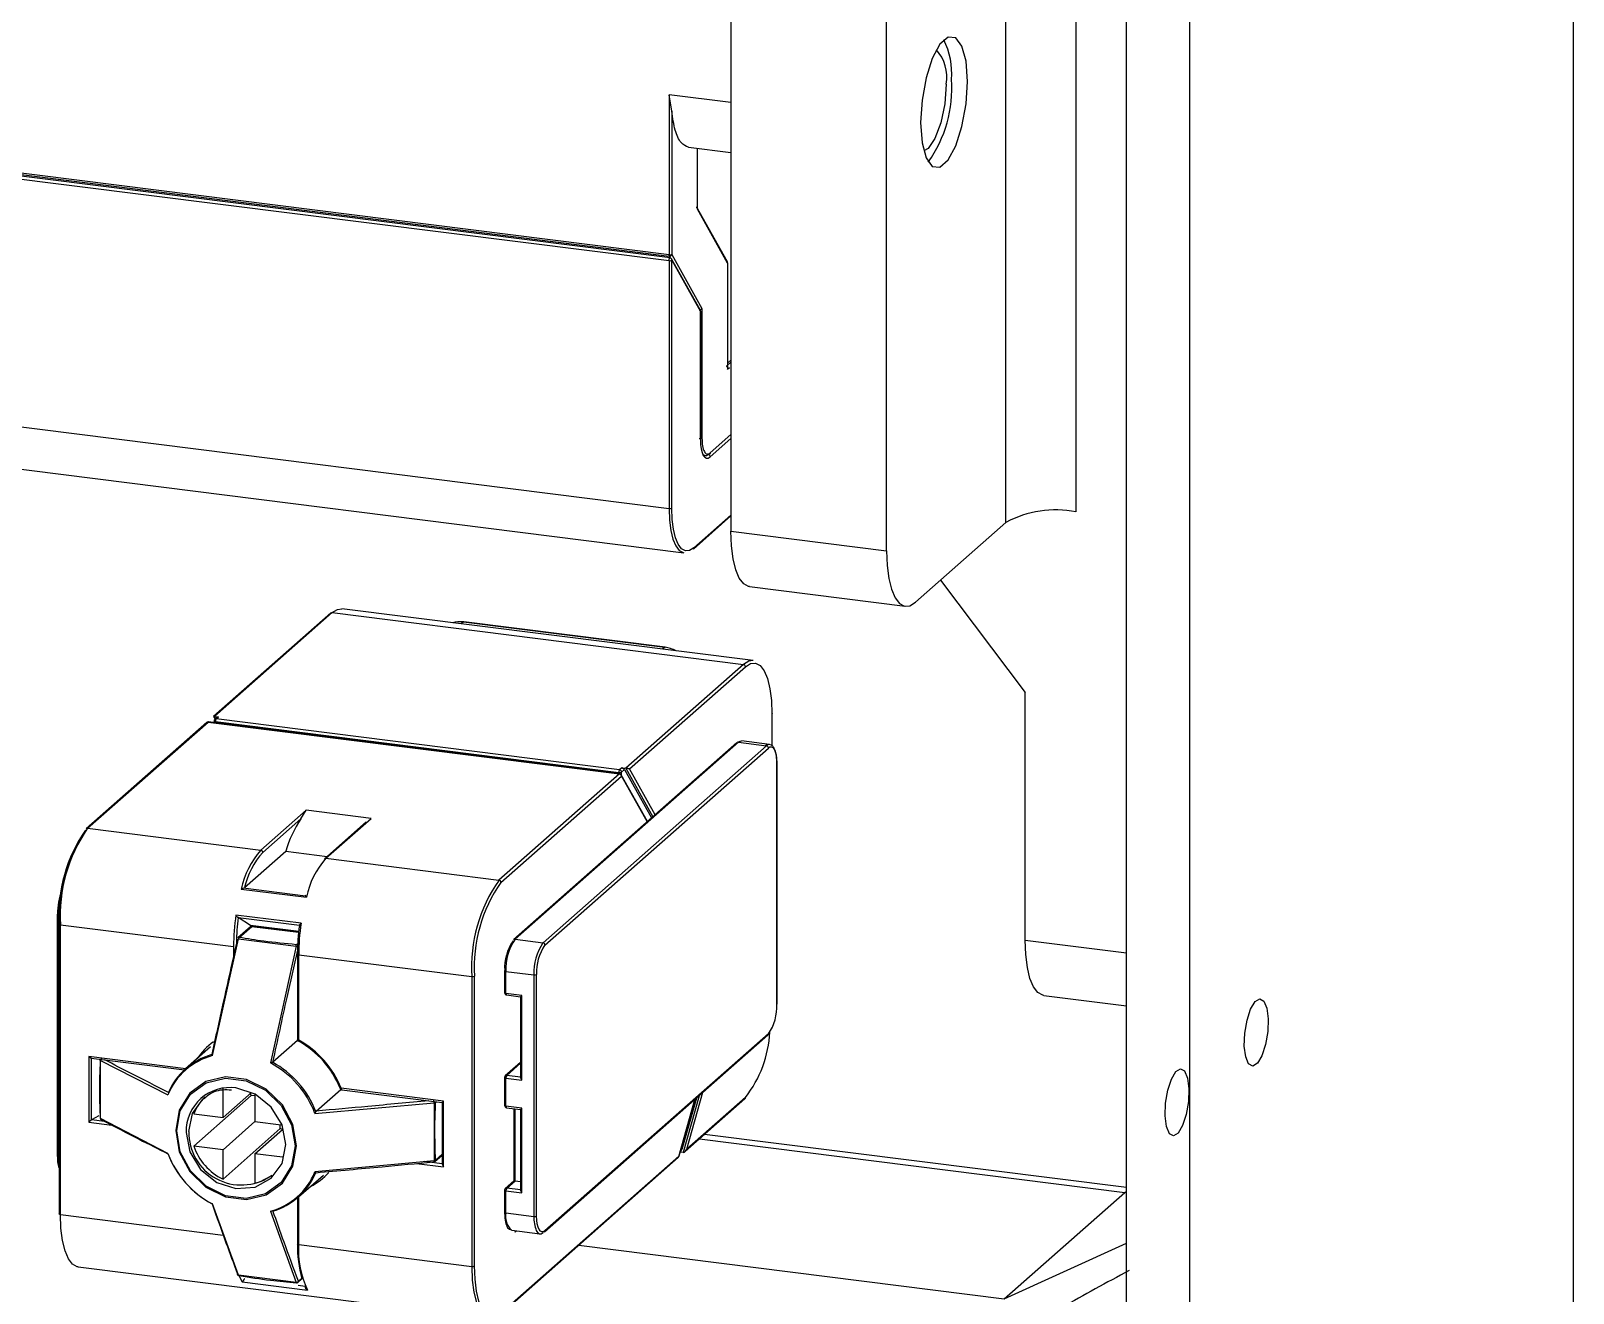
# Model space of a CAD drawing. Header units: inches. Extents: x -9.3 to 11.6, y -19 to 18.
# Drawn here: x 6.414 to 9.259, y -4.473 to -2.145 of the extents above; entities that cross this region are included whole.
import ezdxf

# ---------------------------------------------------------------- set-up
doc = ezdxf.new("R2010")
doc.units = ezdxf.units.IN
doc.header["$MEASUREMENT"] = 0

msp = doc.modelspace()

# ---------------------------------------------------------------- linework, layer by layer
at = {"color": 7, "linetype": 'Continuous', "lineweight": 25}
for p, q in [((8.435, -18.365), (8.435, 15.5761)), ((8.5519, -18.3798), (8.5519, 15.5613)), ((9.259, 4.8472), (9.259, -6.6915)), ((7.7056, 0.7727), (7.7056, -3.0684)), ((7.9928, -3.1046), (7.9928, 0.7365)), ((8.2129, -3.0519), (8.2129, -2.0148)), ((8.3418, -2.0897), (8.3418, -3.0325)), ((7.5914, -2.5587), (5.2418, -2.2627)), ((5.2418, -2.2732), (7.5914, -2.5692)), ((5.2422, -2.2649), (7.5918, -2.561)), ((7.5933, -2.5641), (5.2437, -2.268)), ((7.5914, -2.2633), (7.5914, -2.5587)), ((7.5965, -2.2938), (7.5914, -2.2633)), ((7.7056, -2.2777), (7.5914, -2.2633)), ((7.5965, -2.2938), (7.5965, -2.5579)), ((7.6275, -2.3602), (7.7056, -2.37)), ((7.6438, -2.4744), (7.6438, -2.3622)), ((7.644, -2.4741), (7.644, -2.3623)), ((7.6995, -2.5738), (7.6438, -2.4744)), ((7.6992, -2.5714), (7.644, -2.4729)), ((7.5965, -2.5579), (7.6521, -2.6573)), ((7.5914, -2.5692), (7.5914, -3.0264)), ((7.5918, -2.561), (7.5936, -2.5642)), ((7.6486, -2.6596), (7.5962, -2.566)), ((7.5965, -3.0257), (7.5965, -2.5684)), ((7.5965, -2.5684), (7.6493, -2.6628)), ((7.6997, -2.769), (7.6997, -2.5733)), ((7.6493, -2.6628), (7.6493, -2.8989)), ((7.6496, -2.8984), (7.6496, -2.6624)), ((7.6521, -2.6573), (7.6521, -2.8964)), ((5.2418, -2.7304), (7.5914, -3.0264)), ((7.7056, -2.7565), (7.6972, -2.7639)), ((7.6997, -2.7579), (7.7056, -2.7528)), ((7.6995, -2.7693), (7.7032, -2.766)), ((5.2691, -2.8119), (7.6187, -3.1079)), ((7.6674, -2.9237), (7.7056, -2.8901)), ((7.6674, -2.9312), (7.7056, -2.8975)), ((7.6363, -3.1012), (7.7056, -3.0401)), ((7.7056, -3.0386), (7.6374, -3.0987)), ((7.7056, -3.0684), (7.9928, -3.1046)), ((8.0459, -3.1992), (8.2129, -3.0519)), ((7.7399, -3.1704), (8.0271, -3.2066)), ((8.092, -3.1585), (8.2482, -3.3658)), ((7.7465, -3.3069), (6.9878, -3.2114)), ((6.9675, -3.2191), (6.7513, -3.4097)), ((6.753, -3.4099), (6.9701, -3.2184)), ((6.9701, -3.2184), (7.7288, -3.3139)), ((7.2125, -3.2354), (7.2083, -3.2391)), ((7.2125, -3.2354), (7.5838, -3.2822)), ((7.5843, -3.282), (7.213, -3.2352)), ((7.5838, -3.2822), (7.5796, -3.2859)), ((7.7288, -3.3139), (7.5116, -3.5054)), ((7.5187, -3.5066), (7.7324, -3.3181)), ((8.2482, -3.8221), (8.2482, -3.3658)), ((6.7513, -3.4098), (6.7541, -3.4147)), ((6.753, -3.4099), (6.7603, -3.4108)), ((6.7552, -3.4138), (6.753, -3.4099)), ((6.7581, -3.4112), (6.7536, -3.4152)), ((6.7562, -3.4145), (6.7603, -3.4108)), ((6.7603, -3.4108), (6.7581, -3.4112)), ((7.7812, -3.4051), (7.7812, -3.4633)), ((7.7814, -3.4634), (7.7814, -3.4046)), ((6.7387, -3.4209), (6.5165, -3.6168)), ((6.5191, -3.6161), (6.7413, -3.4202)), ((6.7413, -3.4202), (7.4999, -3.5158)), ((7.5004, -3.5156), (6.7417, -3.42)), ((6.7522, -3.4182), (6.7522, -3.4213)), ((6.7548, -3.4194), (7.4987, -3.5131)), ((6.7548, -3.4216), (6.7548, -3.4194)), ((7.5001, -3.5082), (6.7562, -3.4145)), ((7.7168, -3.458), (7.3048, -3.8214)), ((7.3074, -3.8206), (7.7194, -3.4573)), ((7.771, -3.4638), (7.359, -3.8271)), ((7.3626, -3.8313), (7.7747, -3.468)), ((7.7194, -3.4573), (7.771, -3.4638)), ((7.7769, -3.4614), (7.7253, -3.4549)), ((7.79, -3.4953), (7.79, -3.9407)), ((7.7902, -3.9402), (7.7902, -3.4948)), ((7.4999, -3.5158), (7.2778, -3.7117)), ((7.2814, -3.7158), (7.5036, -3.5199)), ((7.4987, -3.5131), (7.4987, -3.5154)), ((7.5042, -3.5045), (7.5001, -3.5082)), ((7.5516, -3.6037), (7.5033, -3.5176)), ((7.5036, -3.5199), (7.5509, -3.6044)), ((7.5038, -3.5124), (7.5093, -3.5075)), ((7.5038, -3.5183), (7.5038, -3.5124)), ((7.5042, -3.5045), (7.5116, -3.5054)), ((7.5093, -3.5075), (7.5042, -3.5045)), ((7.5093, -3.5075), (7.5594, -3.5969)), ((7.5116, -3.5054), (7.5617, -3.5948)), ((7.566, -3.5911), (7.5187, -3.5066)), ((6.9219, -3.5827), (6.8384, -3.6563)), ((6.9122, -3.5986), (6.9219, -3.5827)), ((7.042, -3.5978), (6.9219, -3.5827)), ((6.8421, -3.6605), (6.9122, -3.5986)), ((7.0327, -3.6044), (6.9559, -3.6722)), ((6.9585, -3.6714), (7.042, -3.5978)), ((6.5191, -3.6161), (6.8384, -3.6563)), ((6.8086, -3.7254), (6.8846, -3.6584)), ((6.8846, -3.6584), (6.9607, -3.668)), ((6.9585, -3.6714), (7.2778, -3.7117)), ((6.8025, -3.7282), (6.9227, -3.7433)), ((6.9211, -3.741), (6.8061, -3.7265)), ((6.4632, -3.7748), (6.4632, -4.2202)), ((6.4658, -4.2214), (6.4658, -3.776)), ((6.4671, -3.7761), (6.4658, -3.776)), ((6.9127, -3.7912), (6.7926, -3.7761)), ((6.7968, -3.7808), (6.9096, -3.795)), ((6.8198, -3.7952), (6.797, -3.7808)), ((6.4665, -3.7927), (6.4665, -4.3272)), ((6.469, -3.7939), (6.7883, -3.8341)), ((6.469, -4.3284), (6.469, -3.7939)), ((6.8195, -3.7976), (6.7962, -3.8182)), ((6.7988, -3.8174), (6.8221, -3.7969)), ((6.9084, -3.8064), (6.8198, -3.7952)), ((6.8221, -3.7969), (6.9082, -3.8077)), ((6.9083, -3.8075), (6.8226, -3.7967)), ((6.8755, -3.8034), (6.8755, -3.8022)), ((6.7493, -4.0353), (6.7973, -3.8198)), ((6.7883, -3.8341), (6.7883, -3.8514)), ((6.7973, -3.8198), (6.9035, -3.8332)), ((6.9035, -3.8332), (6.8563, -4.0488)), ((6.9066, -3.8286), (6.9042, -3.8307)), ((7.3074, -3.8206), (7.359, -3.8271)), ((8.2482, -3.8221), (8.435, -3.8456)), ((6.9059, -3.848), (6.9059, -4.0054)), ((6.9084, -3.8493), (7.2277, -3.8895)), ((6.9084, -4.0066), (6.9084, -3.8493)), ((7.2277, -3.8895), (7.2277, -4.424)), ((7.2327, -4.4232), (7.2327, -3.8887)), ((7.2882, -3.8787), (7.2882, -3.9195)), ((7.2907, -3.8799), (7.3423, -3.8864)), ((7.2907, -3.9207), (7.2907, -3.8799)), ((7.3423, -3.8864), (7.3423, -4.3318)), ((7.3473, -4.3311), (7.3473, -3.8856)), ((7.3202, -3.9245), (7.2907, -3.9207)), ((7.2916, -3.9234), (7.3176, -3.9267)), ((7.3176, -3.9267), (7.3202, -3.9245)), ((7.3202, -4.0804), (7.3202, -3.9245)), ((8.2825, -3.9242), (8.435, -3.9434)), ((7.3176, -3.9267), (7.3176, -4.0757)), ((6.9063, -4.0072), (6.8609, -4.0472)), ((7.3616, -4.3609), (7.7736, -3.9975)), ((7.7747, -3.995), (7.3626, -4.3584)), ((6.5212, -4.0369), (6.5212, -4.158)), ((6.5212, -4.0369), (6.526, -4.04)), ((6.7001, -4.0594), (6.5212, -4.0369)), ((6.7456, -4.0193), (6.6997, -4.0597)), ((6.5256, -4.04), (6.6976, -4.0617)), ((6.526, -4.1538), (6.526, -4.0401)), ((6.5426, -4.1515), (6.5426, -4.0445)), ((6.5426, -4.0445), (6.6671, -4.1078)), ((7.3176, -4.0477), (7.2895, -4.0725)), ((7.2921, -4.0717), (7.3176, -4.0492)), ((6.7688, -4.1494), (6.7688, -4.0951)), ((7.1754, -4.1193), (6.9869, -4.0956)), ((7.2882, -4.0754), (7.2882, -4.1274)), ((7.2907, -4.1286), (7.2907, -4.0766)), ((7.2907, -4.0766), (7.3202, -4.0804)), ((7.3176, -4.0749), (7.2921, -4.0717)), ((7.3202, -4.0804), (7.3176, -4.0757)), ((6.7149, -4.202), (6.8207, -4.1087)), ((6.7315, -4.1157), (6.7331, -4.1143)), ((6.7688, -4.1494), (6.8212, -4.1031)), ((6.8207, -4.1087), (6.8194, -4.1047)), ((6.8277, -4.1096), (6.8207, -4.1087)), ((6.8277, -4.1063), (6.8277, -4.1569)), ((6.9384, -4.142), (7.1583, -4.1221)), ((6.9406, -4.1376), (6.986, -4.0976)), ((6.9878, -4.0982), (7.1729, -4.1216)), ((7.1583, -4.1221), (7.1583, -4.2291)), ((7.1609, -4.1217), (7.1625, -4.1203)), ((7.1754, -4.1193), (7.1729, -4.1215)), ((7.1729, -4.1216), (7.1729, -4.2357)), ((7.1754, -4.2404), (7.1754, -4.1193)), ((7.6389, -4.1163), (7.6094, -4.221)), ((7.6095, -4.2216), (7.6392, -4.116)), ((7.6418, -4.1137), (7.6151, -4.2085)), ((7.6469, -4.1093), (7.6174, -4.2139)), ((7.621, -4.2123), (7.7314, -4.1149)), ((7.6244, -4.2077), (7.6539, -4.103)), ((7.7324, -4.1124), (7.6244, -4.2077)), ((6.54, -4.1462), (6.5264, -4.1535)), ((6.6671, -4.2157), (6.5426, -4.1515)), ((6.7149, -4.1426), (6.7688, -4.1494)), ((7.3202, -4.1323), (7.2907, -4.1286)), ((7.2916, -4.1313), (7.3176, -4.1346)), ((7.3049, -4.133), (7.3049, -4.2668)), ((7.3074, -4.2661), (7.3074, -4.1333)), ((7.3176, -4.1346), (7.3202, -4.1323)), ((7.3176, -4.1346), (7.3176, -4.2835)), ((7.3202, -4.2882), (7.3202, -4.1323)), ((6.526, -4.1538), (6.5212, -4.158)), ((6.5212, -4.158), (6.5635, -4.1633)), ((6.5264, -4.1535), (6.526, -4.1538)), ((6.5504, -4.1565), (6.5264, -4.1535)), ((6.7688, -4.2088), (6.8277, -4.1569)), ((6.7688, -4.2631), (6.8745, -4.1698)), ((6.8277, -4.1569), (6.8758, -4.1629)), ((6.8277, -4.2162), (6.8786, -4.1713)), ((6.8745, -4.1698), (6.8745, -4.1628)), ((6.8784, -4.1716), (6.8745, -4.1698)), ((8.435, -4.2786), (7.6569, -4.1806)), ((6.7688, -4.2088), (6.7149, -4.202)), ((6.7688, -4.2631), (6.7688, -4.2088)), ((7.6151, -4.2085), (7.6125, -4.2108)), ((7.613, -4.2119), (7.6151, -4.2085)), ((7.6478, -4.1886), (8.4322, -4.2875)), ((6.4665, -4.2215), (6.4658, -4.2214)), ((6.8787, -4.2227), (6.8277, -4.2162)), ((6.8277, -4.2162), (6.8277, -4.2705)), ((7.1583, -4.2291), (6.9384, -4.2499)), ((7.1259, -4.2342), (7.1754, -4.2404)), ((7.149, -4.2319), (7.14, -4.2308)), ((7.1729, -4.235), (7.149, -4.232)), ((7.1598, -4.2304), (7.1729, -4.2189)), ((7.1729, -4.2173), (7.1609, -4.2279)), ((7.1729, -4.2353), (7.1754, -4.2404)), ((7.2804, -4.5127), (7.6083, -4.2235)), ((7.6094, -4.221), (7.2814, -4.5102)), ((7.6174, -4.2139), (7.6118, -4.2132)), ((7.6119, -4.2128), (7.613, -4.2119)), ((6.908, -4.296), (6.9539, -4.2555)), ((7.3052, -4.2665), (7.2895, -4.2803)), ((7.2921, -4.2796), (7.3074, -4.2661)), ((7.3052, -4.2665), (7.3074, -4.2661)), ((7.3074, -4.2661), (7.3176, -4.2674)), ((7.2882, -4.2833), (7.2882, -4.3241)), ((7.2907, -4.3253), (7.2907, -4.2845)), ((7.2907, -4.2845), (7.3202, -4.2882)), ((7.3176, -4.2828), (7.2921, -4.2796)), ((7.3202, -4.2882), (7.3176, -4.2835)), ((8.2094, -4.4839), (8.4322, -4.2875)), ((8.4322, -4.2875), (8.435, -4.2852)), ((8.4322, -4.2875), (8.435, -4.2862)), ((6.7973, -4.4404), (6.7493, -4.3088)), ((6.8563, -4.3223), (6.9035, -4.4538)), ((6.9059, -4.2978), (6.9059, -4.3825)), ((6.9084, -4.3838), (6.9084, -4.2956)), ((6.469, -4.3284), (6.7692, -4.3662)), ((7.2907, -4.3253), (7.3423, -4.3318)), ((7.2972, -4.3556), (7.3006, -4.3567)), ((7.3015, -4.3575), (7.3531, -4.364)), ((7.3079, -4.3583), (7.3079, -4.3607)), ((7.3079, -4.3607), (7.3102, -4.3586)), ((7.3079, -4.3607), (7.3081, -4.3589)), ((7.3081, -4.3589), (7.3081, -4.3583)), ((6.9084, -4.3838), (7.2277, -4.424)), ((7.4251, -4.385), (8.2094, -4.4839)), ((8.2094, -4.4839), (8.435, -4.3811)), ((6.5014, -4.4248), (7.26, -4.5204)), ((6.9035, -4.4538), (6.7973, -4.4404)), ((6.8043, -4.4525), (6.9244, -4.4676)), ((6.9068, -4.4535), (6.9143, -4.4469)), ((6.9201, -4.4609), (6.9076, -4.4593)), ((6.9139, -4.4457), (6.9079, -4.451))]:
    msp.add_line(p, q, dxfattribs=at)
at = {"color": 7, "linetype": 'Continuous', "lineweight": 25, "flags": 128}
for points in [[(8.1418, -2.2386), (8.1392, -2.2016), (8.1317, -2.1736), (8.1202, -2.158), (8.1061, -2.1568), (8.0911, -2.17), (8.077, -2.1961), (8.0656, -2.2319), (8.0581, -2.2731), (8.0555, -2.3147), (8.0581, -2.3518), (8.0656, -2.3798), (8.077, -2.3954), (8.0911, -2.3966), (8.1061, -2.3834), (8.1202, -2.3573), (8.1317, -2.3215), (8.1392, -2.2803), (8.1418, -2.2386)], [(8.1026, -2.2435), (8.1, -2.2798), (8.0928, -2.3151), (8.0819, -2.344), (8.0691, -2.3621), (8.0611, -2.3665)], [(7.5914, -2.5692), (7.5914, -2.5681), (7.5916, -2.5669), (7.5919, -2.5659), (7.5922, -2.565), (7.5926, -2.5644), (7.593, -2.5641), (7.5933, -2.5641)], [(7.6496, -2.6624), (7.6495, -2.6626), (7.6493, -2.6628)], [(7.6496, -2.8984), (7.6495, -2.8986), (7.6493, -2.8989)], [(7.6493, -2.8989), (7.6497, -2.908), (7.6507, -2.9161), (7.6524, -2.923), (7.6546, -2.9283), (7.6574, -2.9319), (7.6605, -2.9336), (7.6639, -2.9333), (7.6674, -2.9312)], [(7.5914, -3.0264), (7.5922, -3.0477), (7.5946, -3.0668), (7.5985, -3.0828), (7.6038, -3.0953), (7.6102, -3.1037), (7.6175, -3.1077), (7.6187, -3.1079)], [(7.6374, -3.0987), (7.6294, -3.1037), (7.6217, -3.1042), (7.6146, -3.1004), (7.6084, -3.0923), (7.6034, -3.0802), (7.5996, -3.0647), (7.5972, -3.0463), (7.5965, -3.0257)], [(7.7399, -3.1704), (7.7383, -3.1702), (7.7291, -3.1652), (7.7211, -3.1547), (7.7145, -3.1391), (7.7096, -3.1189), (7.7066, -3.0951), (7.7056, -3.0684)], [(7.9928, -3.1046), (7.9938, -3.1312), (7.9969, -3.1551), (8.0018, -3.1752), (8.0084, -3.1909), (8.0164, -3.2014), (8.0256, -3.2063), (8.0355, -3.2056), (8.0459, -3.1992)], [(6.9701, -3.2184), (6.9799, -3.2123), (6.9878, -3.2114)], [(7.2125, -3.2354), (7.2128, -3.2353), (7.213, -3.2352)], [(7.5838, -3.2822), (7.584, -3.282), (7.5843, -3.282)], [(7.7465, -3.3069), (7.7385, -3.3079), (7.7288, -3.3139)], [(7.7324, -3.3181), (7.7419, -3.3122), (7.7511, -3.3116), (7.7595, -3.3161), (7.7669, -3.3258), (7.7729, -3.3401), (7.7774, -3.3586), (7.7802, -3.3805), (7.7812, -3.4051)], [(7.7814, -3.4046), (7.7814, -3.4048), (7.7812, -3.4051)], [(6.7548, -3.4194), (6.7541, -3.4193), (6.7535, -3.4191), (6.753, -3.4189), (6.7526, -3.4187), (6.7523, -3.4185), (6.7522, -3.4182), (6.7522, -3.4182)], [(7.7194, -3.4573), (7.7227, -3.4553), (7.7253, -3.4549)], [(7.7769, -3.4614), (7.7742, -3.4618), (7.771, -3.4638)], [(7.7747, -3.468), (7.7776, -3.4661), (7.7805, -3.4659), (7.7832, -3.4673), (7.7855, -3.4704), (7.7874, -3.4749), (7.7888, -3.4807), (7.7897, -3.4876), (7.79, -3.4953)], [(7.7902, -3.4948), (7.7902, -3.495), (7.79, -3.4953)], [(6.4635, -3.7743), (6.4633, -3.7745), (6.4632, -3.7748)], [(6.4665, -3.7927), (6.4665, -3.7925), (6.4667, -3.7922)], [(6.469, -3.7939), (6.4683, -3.7938), (6.4677, -3.7936), (6.4672, -3.7934), (6.4668, -3.7932), (6.4666, -3.793), (6.4665, -3.7927), (6.4665, -3.7927)], [(6.8226, -3.7967), (6.8224, -3.7967), (6.8221, -3.7969)], [(8.2825, -3.9242), (8.281, -3.9239), (8.2718, -3.9189), (8.2638, -3.9084), (8.2572, -3.8928), (8.2523, -3.8727), (8.2493, -3.8488), (8.2482, -3.8221)], [(7.2884, -3.8782), (7.2882, -3.8785), (7.2882, -3.8787)], [(7.2907, -3.9207), (7.2907, -3.9214), (7.2908, -3.9221), (7.2909, -3.9226), (7.2911, -3.923), (7.2913, -3.9233), (7.2916, -3.9234), (7.2916, -3.9234)], [(7.7902, -3.9402), (7.7902, -3.9405), (7.79, -3.9407)], [(6.9079, -4.0088), (6.9079, -4.0088), (6.9081, -4.0088), (6.9083, -4.0086)], [(6.6815, -4.1735), (6.6882, -4.2127), (6.7075, -4.249), (6.7372, -4.2778), (6.7736, -4.2957), (6.8123, -4.3006), (6.8487, -4.2918), (6.8783, -4.2705), (6.8977, -4.2391), (6.9044, -4.2015), (6.8977, -4.1623), (6.8783, -4.126), (6.8487, -4.0972), (6.8123, -4.0793), (6.7736, -4.0744), (6.7372, -4.0832), (6.7075, -4.1045), (6.6882, -4.1359), (6.6815, -4.1735)], [(6.6834, -4.174), (6.69, -4.1372), (6.709, -4.1064), (6.738, -4.0855), (6.7737, -4.0769), (6.8116, -4.0817), (6.8473, -4.0993), (6.8763, -4.1275), (6.8953, -4.163), (6.9019, -4.2015), (6.8953, -4.2383), (6.8763, -4.2691), (6.8473, -4.29), (6.8116, -4.2986), (6.7737, -4.2938), (6.738, -4.2762), (6.709, -4.248), (6.69, -4.2125), (6.6834, -4.174)], [(6.7006, -4.1768), (6.7076, -4.2125), (6.7276, -4.2452), (6.7574, -4.269), (6.7927, -4.2805), (6.8279, -4.2779), (6.8578, -4.2616), (6.8777, -4.234), (6.8847, -4.1993), (6.8777, -4.163), (6.8578, -4.1303), (6.8279, -4.1065), (6.7927, -4.095), (6.7927, -4.095)], [(6.9849, -4.0954), (6.9847, -4.0956), (6.9846, -4.0958), (6.9846, -4.0958)], [(6.9869, -4.0956), (6.9869, -4.0963), (6.987, -4.0969), (6.9871, -4.0974), (6.9873, -4.0978), (6.9875, -4.0981), (6.9877, -4.0982), (6.9878, -4.0982)], [(7.2907, -4.0766), (7.29, -4.0765), (7.2894, -4.0764), (7.2889, -4.0762), (7.2885, -4.076), (7.2883, -4.0757), (7.2882, -4.0755), (7.2882, -4.0754)], [(6.7057, -4.1753), (6.7124, -4.1421), (6.7315, -4.1157)], [(7.2907, -4.1286), (7.2907, -4.1293), (7.2908, -4.1299), (7.2909, -4.1305), (7.2911, -4.1309), (7.2913, -4.1311), (7.2916, -4.1313), (7.2916, -4.1313)], [(6.4665, -4.2336), (6.4661, -4.2298), (6.4658, -4.2214)], [(7.6094, -4.221), (7.6095, -4.2213), (7.6095, -4.2216)], [(7.2907, -4.2845), (7.29, -4.2844), (7.2894, -4.2842), (7.2889, -4.284), (7.2885, -4.2838), (7.2883, -4.2836), (7.2882, -4.2833), (7.2882, -4.2833)], [(6.469, -4.3284), (6.4683, -4.3283), (6.4677, -4.3281), (6.4672, -4.3279), (6.4668, -4.3277), (6.4666, -4.3275), (6.4665, -4.3272), (6.4665, -4.3272)], [(6.5014, -4.4248), (6.4999, -4.4246), (6.4913, -4.4199), (6.4837, -4.41), (6.4775, -4.3952), (6.4728, -4.3762), (6.47, -4.3536), (6.469, -4.3284)], [(7.3626, -4.3584), (7.3597, -4.3602), (7.3568, -4.3605), (7.3541, -4.359), (7.3518, -4.356), (7.3499, -4.3515), (7.3485, -4.3457), (7.3476, -4.3388), (7.3473, -4.3311)], [(7.3015, -4.3575), (7.301, -4.3574), (7.3008, -4.3573)], [(7.3467, -4.3581), (7.3471, -4.359), (7.3497, -4.3623), (7.3526, -4.3639), (7.3557, -4.3637), (7.359, -4.3616)], [(7.2277, -4.424), (7.2286, -4.4492), (7.2315, -4.4718), (7.2361, -4.4908), (7.2423, -4.5055), (7.2499, -4.5155), (7.2586, -4.5202), (7.26, -4.5204)], [(7.2814, -4.5102), (7.2719, -4.5161), (7.2628, -4.5167), (7.2544, -4.5122), (7.247, -4.5025), (7.2409, -4.4882), (7.2364, -4.4697), (7.2337, -4.4477), (7.2327, -4.4232)], [(6.7989, -4.4416), (6.8007, -4.4458), (6.8043, -4.4525)]]:
    msp.add_lwpolyline(points, dxfattribs=at)
at = {"color": 7, "linetype": 'Continuous', "flags": 128}
for points in [[(8.6534, -3.994), (8.6575, -3.9701), (8.6641, -3.9497), (8.6724, -3.9358), (8.681, -3.9305), (8.6886, -3.9347), (8.694, -3.9477), (8.6965, -3.9675), (8.6956, -3.9911), (8.6916, -4.015), (8.6849, -4.0354), (8.6766, -4.0493), (8.668, -4.0546), (8.6604, -4.0504), (8.655, -4.0374), (8.6525, -4.0176), (8.6534, -3.994)], [(8.5072, -4.1229), (8.5113, -4.099), (8.518, -4.0786), (8.5262, -4.0647), (8.5348, -4.0594), (8.5424, -4.0636), (8.5479, -4.0766), (8.5503, -4.0964), (8.5495, -4.12), (8.5454, -4.1439), (8.5387, -4.1643), (8.5305, -4.1782), (8.5219, -4.1835), (8.5143, -4.1793), (8.5088, -4.1663), (8.5064, -4.1465), (8.5072, -4.1229)]]:
    msp.add_lwpolyline(points, dxfattribs=at)
at = {"color": 7, "linetype": 'Continuous', "lineweight": 25}
for centre, radius, start, end in [((8.0294, -2.2302), 0.0743, 349.6871, 42.1545), ((7.9795, -2.223), 0.1333, 354.8858, 27.2045), ((7.877, -2.2515), 0.2359, 324.7673, 4.0308), ((7.5928, -2.5616), 0.00775, 259.2261, 297.8883), ((7.5928, -2.568), 0.00394, 29.262, 82.8192), ((7.5935, -2.5675), 0.00311, 343.233, 28.6286), ((7.6457, -2.6624), 0.00394, 0, 29.262), ((7.6464, -2.6619), 0.00311, 343.233, 28.6286), ((7.6631, -2.9312), 0.0043, 1.0587, 81.7605), ((7.5928, -3.0188), 0.00775, 259.2261, 297.8883), ((8.305, -3.2259), 0.1969, 79.2261, 117.8883), ((7.6341, -3.0988), 0.00328, 312.158, 0.9777), ((6.9696, -3.2216), 0.00328, 81.8416, 130.6612), ((7.206, -3.2845), 0.0495, 82.3976, 106.6277), ((7.5761, -3.34), 0.0584, 60.9196, 82.4617), ((7.7281, -3.3182), 0.0043, 1.0587, 81.7605), ((6.7517, -3.4162), 0.00649, 78.9656, 93.3394), ((6.7413, -3.4239), 0.00394, 82.8192, 131.4096), ((6.7408, -3.4234), 0.00328, 81.8416, 130.6612), ((6.7417, -3.4206), 0.000631, 86.7544, 136.332), ((6.7562, -3.4182), 0.00394, 131.4096, 180), ((6.7557, -3.4177), 0.00328, 81.8416, 130.6612), ((6.7625, -3.4189), 0.00775, 144.9309, 183.5931), ((7.719, -3.4605), 0.00328, 81.8416, 130.6612), ((7.7704, -3.468), 0.0043, 1.0587, 81.7605), ((7.5064, -3.5126), 0.00775, 144.9309, 183.5931), ((7.5001, -3.5055), 0.00775, 259.2261, 297.8883), ((7.5004, -3.5162), 0.000631, 86.7544, 136.332), ((7.4993, -3.52), 0.0043, 1.0587, 81.7605), ((7.4995, -3.5124), 0.0043, 1.0587, 81.7605), ((7.4999, -3.5195), 0.00394, 29.262, 82.8192), ((7.5006, -3.519), 0.00311, 343.233, 28.6286), ((7.5001, -3.5935), 0.0888, 77.9281, 82.5411), ((7.1102, -3.7265), 0.2357, 147.1424, 163.2123), ((6.7375, -3.7752), 0.2713, 144.9309, 183.5931), ((6.7475, -3.7764), 0.279, 144.9309, 183.5931), ((6.5187, -3.6193), 0.00328, 81.8416, 130.6612), ((6.9565, -3.7601), 0.1572, 138.6907, 168.2856), ((6.9509, -3.7576), 0.1458, 138.2512, 167.2386), ((6.8378, -3.6606), 0.0043, 1.0587, 81.7605), ((7.0766, -3.7752), 0.1572, 138.6907, 168.2856), ((6.958, -3.6747), 0.00328, 81.8416, 130.6612), ((7.5062, -3.872), 0.279, 144.9309, 183.5931), ((7.5035, -3.8717), 0.2713, 144.9309, 183.5931), ((7.2771, -3.7159), 0.0043, 1.0587, 81.7605), ((6.5761, -3.7731), 0.1126, 158.0392, 180.6053), ((6.6026, -3.7764), 0.1368, 165.7694, 179.8317), ((6.4655, -3.7733), 0.00273, 213.1441, 275.3565), ((7.1958, -3.8352), 0.4075, 171.6533, 179.845), ((7.1938, -3.8349), 0.4004, 172.2416, 178.84), ((6.8221, -3.8006), 0.00394, 82.8192, 131.4096), ((6.8216, -3.8001), 0.00328, 81.8416, 130.6612), ((7.3005, -3.8486), 0.3944, 172.2027, 179.8573), ((7.3159, -3.8504), 0.4075, 171.6533, 179.845), ((6.7984, -3.8206), 0.00328, 81.8416, 130.6612), ((6.9037, -3.8348), 0.00418, 47.8649, 82.148), ((7.3735, -3.8729), 0.0853, 144.9309, 183.5931), ((7.3835, -3.8741), 0.093, 144.9309, 183.5931), ((7.3069, -3.8239), 0.00328, 81.8416, 130.6612), ((7.4351, -3.8806), 0.093, 144.9309, 183.5931), ((7.4324, -3.8803), 0.0853, 144.9309, 183.5931), ((7.3583, -3.8314), 0.0043, 1.0587, 81.7605), ((7.2291, -3.8819), 0.00775, 259.2261, 297.8883), ((7.2904, -3.8772), 0.00273, 213.1441, 275.3565), ((7.3437, -3.8788), 0.00775, 259.2261, 297.8883), ((7.2921, -3.9195), 0.00394, 180, 262.8192), ((7.2904, -3.918), 0.00273, 213.1441, 275.3565), ((7.7049, -3.946), 0.0853, 324.9309, 3.5931), ((6.825, -4.1122), 0.1261, 125.7522, 145.7578), ((6.9098, -4.0054), 0.00394, 180, 240.6203), ((6.9081, -4.0039), 0.00273, 213.1441, 275.3565), ((6.9108, -4.0083), 0.00295, 143.6041, 188.8741), ((6.8212, -4.1626), 0.177, 22.322, 60.4973), ((6.8191, -4.1644), 0.1814, 22.322, 60.4973), ((7.5607, -3.9795), 0.2172, 322.2504, 356.7584), ((7.7714, -3.9951), 0.00328, 312.158, 0.9777), ((6.781, -4.1541), 0.1229, 104.9476, 157.8717), ((6.7818, -4.1528), 0.124, 105.8867, 156.9325), ((6.7747, -4.2036), 0.1749, 20.6115, 62.2077), ((6.7755, -4.2029), 0.1768, 21.3642, 61.4551), ((6.7814, -4.175), 0.0808, 81.9945, 181.2566), ((6.9854, -4.093), 0.00295, 253.9451, 299.2152), ((6.9883, -4.0943), 0.00394, 202.199, 262.8192), ((7.2921, -4.0754), 0.00394, 131.4096, 180), ((7.2916, -4.075), 0.00328, 81.8416, 130.6612), ((7.2984, -4.0762), 0.00775, 144.9309, 183.5931), ((6.7857, -4.1683), 0.0753, 131.563, 160.0688), ((7.1568, -4.1217), 0.00407, 0.4004, 24.9101), ((7.7292, -4.1125), 0.00328, 312.158, 0.9777), ((7.2921, -4.1274), 0.00394, 180, 262.8192), ((7.2904, -4.1259), 0.00273, 213.1441, 275.3565), ((6.8024, -4.1772), 0.0967, 178.8588, 304.0537), ((6.8151, -4.168), 0.1058, 198.772, 244.0472), ((7.6154, -4.2046), 0.00954, 281.9251, 340.8941), ((6.4655, -4.2187), 0.00273, 213.1441, 275.3565), ((6.8308, -4.1541), 0.1749, 200.6115, 242.2077), ((6.8323, -4.1528), 0.1768, 201.3642, 241.4551), ((7.1576, -4.228), 0.00328, 312.158, 0.9777), ((7.6061, -4.221), 0.00328, 312.158, 0.9777), ((7.6057, -4.2205), 0.00394, 311.4096, 344.262), ((6.811, -4.197), 0.0754, 282.7615, 309.1065), ((6.8246, -4.2036), 0.1229, 284.9476, 337.8717), ((6.826, -4.2029), 0.124, 285.8867, 336.9325), ((6.8717, -4.1651), 0.1261, 297.7637, 317.1201), ((7.2921, -4.2833), 0.00394, 131.4096, 180), ((7.2916, -4.2828), 0.00328, 81.8416, 130.6612), ((7.2984, -4.284), 0.00775, 144.9309, 183.5931), ((7.2904, -4.3226), 0.00273, 213.1441, 275.3565), ((7.3245, -4.3322), 0.0345, 168.4594, 226.5898), ((7.4045, -4.3349), 0.0623, 177.1961, 201.9036), ((7.3437, -4.3242), 0.00775, 259.2261, 297.8883), ((7.3594, -4.3585), 0.00328, 312.158, 0.9777), ((6.9081, -4.381), 0.00273, 213.1441, 275.3565), ((7.126, -4.3873), 0.2199, 178.646, 195.7364), ((7.0799, -4.3944), 0.1719, 176.4512, 205.2038), ((7.2291, -4.4164), 0.00775, 259.2261, 297.8883), ((6.8155, -4.4497), 0.00782, 157.8622, 165.0195), ((6.9047, -4.451), 0.00328, 261.8416, 310.6612), ((6.9046, -4.4511), 0.00328, 312.158, 0.9777)]:
    msp.add_arc(centre, radius, start, end, dxfattribs=at)
for points, knots in [([(7.6275, -2.36), (7.6227, -2.358), (7.6129, -2.354), (7.6018, -2.3304), (7.5982, -2.306), (7.5965, -2.2938)], [0, 0, 0, 0, 0.32865, 0.664325, 1, 1, 1, 1]), ([(7.6438, -2.4744), (7.6439, -2.4742), (7.644, -2.4738), (7.644, -2.4731), (7.6438, -2.4724), (7.6433, -2.4719), (7.6428, -2.4716), (7.6422, -2.4713), (7.6417, -2.4712), (7.6415, -2.4712)], [0, 0, 0, 0, 0.160585, 0.299583, 0.512304, 0.64149, 0.765434, 0.884719, 1, 1, 1, 1]), ([(7.6471, -2.6596), (7.6473, -2.6596), (7.6478, -2.6597), (7.6485, -2.6596), (7.6493, -2.6594), (7.6502, -2.6591), (7.6511, -2.6586), (7.6517, -2.6579), (7.652, -2.6575), (7.6521, -2.6573)], [0, 0, 0, 0, 0.115281, 0.234566, 0.35851, 0.487696, 0.700417, 0.839415, 1, 1, 1, 1]), ([(7.6995, -2.7693), (7.6996, -2.7686), (7.6998, -2.7673), (7.6995, -2.7658), (7.699, -2.765), (7.6985, -2.7644), (7.6979, -2.764), (7.6974, -2.7639), (7.6972, -2.7639)], [0, 0, 0, 0, 0.329716, 0.553572, 0.680181, 0.795134, 0.900749, 1, 1, 1, 1]), ([(7.6638, -2.927), (7.6615, -2.9285), (7.6579, -2.9309), (7.6551, -2.9275), (7.654, -2.9262)], [0, 0, 0, 0, 0.619935, 1, 1, 1, 1]), ([(7.7802, -3.463), (7.7785, -3.4622), (7.7745, -3.4603), (7.7706, -3.463), (7.7684, -3.4645)], [0, 0, 0, 0, 0.411577, 1, 1, 1, 1]), ([(7.7854, -3.4692), (7.7844, -3.4667), (7.7832, -3.4638), (7.7806, -3.4631), (7.7802, -3.463)], [0, 0, 0, 0, 0.834073, 1, 1, 1, 1]), ([(7.7902, -3.4948), (7.7901, -3.4911), (7.7897, -3.4821), (7.7883, -3.4731), (7.7859, -3.4698), (7.7854, -3.4692)], [0, 0, 0, 0, 0.358343, 0.878673, 1, 1, 1, 1]), ([(6.8061, -3.7265), (6.8055, -3.7267), (6.8043, -3.7271), (6.8031, -3.7278), (6.8025, -3.7282)], [0, 0, 0, 0, 0.5461076, 1, 1, 1, 1]), ([(6.9214, -3.7396), (6.9212, -3.7398), (6.9207, -3.7403), (6.921, -3.7408), (6.9211, -3.741)], [0, 0, 0, 0, 0.57989, 1, 1, 1, 1]), ([(6.9227, -3.7433), (6.9223, -3.7428), (6.9216, -3.7418), (6.9212, -3.7412), (6.9211, -3.741)], [0, 0, 0, 0, 0.560346, 1, 1, 1, 1]), ([(6.7926, -3.7761), (6.793, -3.7766), (6.7937, -3.7777), (6.7949, -3.7791), (6.7961, -3.7802), (6.7966, -3.7806), (6.7968, -3.7808)], [0, 0, 0, 0, 0.282044, 0.563367, 0.783137, 1, 1, 1, 1]), ([(6.797, -3.7808), (6.797, -3.7808), (6.7969, -3.7808), (6.7969, -3.7808), (6.7968, -3.7808)], [0, 0, 0, 0, 0.55139, 1, 1, 1, 1]), ([(6.9096, -3.795), (6.9096, -3.7948), (6.9096, -3.7944), (6.9107, -3.793), (6.912, -3.7919), (6.9127, -3.7912)], [0, 0, 0, 0, 0.275796, 0.556602, 1, 1, 1, 1]), ([(6.9096, -3.795), (6.9097, -3.795), (6.9097, -3.795), (6.9097, -3.795), (6.9098, -3.7951)], [0, 0, 0, 0, 0.568874, 1, 1, 1, 1]), ([(6.7951, -3.8206), (6.7863, -3.8602), (6.7704, -3.9307), (6.755, -4.0017), (6.7482, -4.033)], [0, 0, 0, 0, 0.560024, 1, 1, 1, 1]), ([(6.7988, -3.8174), (6.7986, -3.8176), (6.7983, -3.8178), (6.7977, -3.8187), (6.7975, -3.8194), (6.7973, -3.8198)], [0, 0, 0, 0, 0.344487, 0.626426, 1, 1, 1, 1]), ([(6.9042, -3.8307), (6.8839, -3.8288), (6.8475, -3.8254), (6.8137, -3.8199), (6.7988, -3.8174)], [0, 0, 0, 0, 0.559918, 1, 1, 1, 1]), ([(6.9035, -3.8332), (6.9036, -3.8328), (6.9037, -3.832), (6.904, -3.8312), (6.9041, -3.8308), (6.9042, -3.8307)], [0, 0, 0, 0, 0.373574, 0.655513, 1, 1, 1, 1]), ([(6.8609, -4.0472), (6.8696, -4.0074), (6.8846, -3.9384), (6.9, -3.8699), (6.9066, -3.8408)], [0, 0, 0, 0, 0.576137, 1, 1, 1, 1]), ([(6.7482, -4.033), (6.7481, -4.0331), (6.7479, -4.0333), (6.7478, -4.0334), (6.7478, -4.0335)], [0, 0, 0, 0, 0.5160736, 1, 1, 1, 1]), ([(6.7493, -4.0353), (6.749, -4.0351), (6.7486, -4.0346), (6.748, -4.0339), (6.7479, -4.0336), (6.7478, -4.0335)], [0, 0, 0, 0, 0.3157536, 0.5877958, 1, 1, 1, 1]), ([(6.5422, -4.0437), (6.5415, -4.0642), (6.5403, -4.1007), (6.5416, -4.1349), (6.5422, -4.15)], [0, 0, 0, 0, 0.559917, 1, 1, 1, 1]), ([(6.5426, -4.0445), (6.5424, -4.0444), (6.542, -4.0442), (6.5419, -4.044), (6.5421, -4.0438), (6.5422, -4.0437)], [0, 0, 0, 0, 0.373574, 0.655513, 1, 1, 1, 1]), ([(6.5459, -4.0405), (6.5456, -4.0406), (6.5451, -4.0407), (6.5443, -4.0412), (6.5435, -4.042), (6.5428, -4.0432), (6.5426, -4.0441), (6.5426, -4.0445)], [0, 0, 0, 0, 0.16113, 0.298501, 0.50077, 0.771721, 1, 1, 1, 1]), ([(6.6685, -4.1033), (6.6452, -4.0916), (6.6056, -4.0717), (6.5671, -4.0516), (6.5511, -4.0432)], [0, 0, 0, 0, 0.585339, 1, 1, 1, 1]), ([(6.8599, -4.0476), (6.8595, -4.0477), (6.8588, -4.0478), (6.8575, -4.0483), (6.8567, -4.0486), (6.8563, -4.0488)], [0, 0, 0, 0, 0.412104, 0.684171, 1, 1, 1, 1]), ([(6.8599, -4.0476), (6.8601, -4.0476), (6.8605, -4.0475), (6.8608, -4.0473), (6.8609, -4.0472)], [0, 0, 0, 0, 0.484455, 1, 1, 1, 1]), ([(6.7339, -4.1153), (6.7358, -4.1132), (6.7446, -4.1038), (6.7629, -4.0971), (6.7791, -4.0981), (6.7845, -4.0984)], [0, 0, 0, 0, 0.1556389, 0.7146542, 1, 1, 1, 1]), ([(7.1478, -4.1184), (7.1106, -4.122), (7.0418, -4.1286), (6.9725, -4.1348), (6.9406, -4.1376)], [0, 0, 0, 0, 0.540067, 1, 1, 1, 1]), ([(7.1583, -4.1221), (7.1583, -4.1217), (7.1582, -4.1207), (7.158, -4.1194), (7.1577, -4.1185), (7.1574, -4.1178), (7.1573, -4.1176), (7.1572, -4.1175)], [0, 0, 0, 0, 0.228399, 0.499231, 0.701741, 0.839054, 1, 1, 1, 1]), ([(7.1609, -4.1217), (7.1607, -4.1218), (7.1604, -4.1219), (7.1594, -4.122), (7.1587, -4.1221), (7.1583, -4.1221)], [0, 0, 0, 0, 0.344487, 0.626426, 1, 1, 1, 1]), ([(7.1609, -4.2279), (7.1602, -4.2087), (7.159, -4.1743), (7.1603, -4.1378), (7.1609, -4.1217)], [0, 0, 0, 0, 0.559917, 1, 1, 1, 1]), ([(6.5422, -4.15), (6.5421, -4.1502), (6.5419, -4.1505), (6.542, -4.1511), (6.5424, -4.1513), (6.5426, -4.1515)], [0, 0, 0, 0, 0.344487, 0.626426, 1, 1, 1, 1]), ([(6.5426, -4.1515), (6.5426, -4.1519), (6.5428, -4.1528), (6.5435, -4.1537), (6.5443, -4.1541), (6.5451, -4.1542), (6.5456, -4.1542), (6.5459, -4.1541)], [0, 0, 0, 0, 0.228399, 0.499231, 0.701741, 0.839054, 1, 1, 1, 1]), ([(6.9384, -4.142), (6.9387, -4.1416), (6.9391, -4.1409), (6.9397, -4.1397), (6.94, -4.1389), (6.9401, -4.1385)], [0, 0, 0, 0, 0.315754, 0.587796, 1, 1, 1, 1]), ([(6.9406, -4.1376), (6.9405, -4.1377), (6.9403, -4.1379), (6.9402, -4.1383), (6.9401, -4.1385)], [0, 0, 0, 0, 0.5160736, 1, 1, 1, 1]), ([(6.5459, -4.1541), (6.5684, -4.1659), (6.6082, -4.1868), (6.6492, -4.2073), (6.667, -4.2162)], [0, 0, 0, 0, 0.566675, 1, 1, 1, 1]), ([(6.4632, -4.2202), (6.4633, -4.2239), (6.4635, -4.2327), (6.4654, -4.2391), (6.4665, -4.2427)], [0, 0, 0, 0, 0.429726, 1, 1, 1, 1]), ([(6.6671, -4.2157), (6.667, -4.2159), (6.6669, -4.2163), (6.667, -4.2169), (6.6674, -4.2171), (6.6677, -4.2172)], [0, 0, 0, 0, 0.315754, 0.587796, 1, 1, 1, 1]), ([(6.9406, -4.2512), (6.9812, -4.2476), (7.0535, -4.2411), (7.1255, -4.2342), (7.1572, -4.2312)], [0, 0, 0, 0, 0.559977, 1, 1, 1, 1]), ([(7.1572, -4.2312), (7.1573, -4.2312), (7.1574, -4.2314), (7.1577, -4.2314), (7.158, -4.2311), (7.1582, -4.2303), (7.1583, -4.2295), (7.1583, -4.2291)], [0, 0, 0, 0, 0.16113, 0.298501, 0.50077, 0.771721, 1, 1, 1, 1]), ([(7.1583, -4.2291), (7.1587, -4.229), (7.1594, -4.2288), (7.1604, -4.2284), (7.1607, -4.2281), (7.1609, -4.2279)], [0, 0, 0, 0, 0.373574, 0.655513, 1, 1, 1, 1]), ([(6.9401, -4.2515), (6.94, -4.2514), (6.9397, -4.2513), (6.9391, -4.2506), (6.9387, -4.2501), (6.9384, -4.2499)], [0, 0, 0, 0, 0.412104, 0.684171, 1, 1, 1, 1]), ([(6.9401, -4.2515), (6.9402, -4.2515), (6.9403, -4.2515), (6.9405, -4.2513), (6.9406, -4.2512)], [0, 0, 0, 0, 0.4844546, 1, 1, 1, 1]), ([(6.7493, -4.3088), (6.749, -4.3089), (6.7486, -4.3089), (6.748, -4.3087), (6.7479, -4.3083), (6.7478, -4.3081)], [0, 0, 0, 0, 0.315755, 0.587797, 1, 1, 1, 1]), ([(6.7487, -4.3089), (6.7572, -4.3328), (6.7725, -4.376), (6.7882, -4.4181), (6.7951, -4.4368)], [0, 0, 0, 0, 0.554733, 1, 1, 1, 1]), ([(6.9079, -4.451), (6.899, -4.4272), (6.8831, -4.3846), (6.8677, -4.3408), (6.8609, -4.3215)], [0, 0, 0, 0, 0.560023, 1, 1, 1, 1]), ([(7.2882, -4.3241), (7.2883, -4.3279), (7.2885, -4.3371), (7.2914, -4.3478), (7.2942, -4.3547), (7.2971, -4.3556), (7.2972, -4.3556)], [0, 0, 0, 0, 0.260015, 0.637566, 0.990247, 1, 1, 1, 1]), ([(6.7951, -4.4368), (6.7951, -4.4371), (6.795, -4.4375), (6.795, -4.4383), (6.7953, -4.4392), (6.7961, -4.44), (6.797, -4.4403), (6.7973, -4.4404)], [0, 0, 0, 0, 0.16113, 0.298501, 0.50077, 0.771721, 1, 1, 1, 1]), ([(8.44, -4.4319), (8.3983, -4.4541), (8.3303, -4.4905), (8.2403, -4.5479), (8.1855, -4.593), (8.1617, -4.6358), (8.16, -4.6543), (8.1593, -4.6617)], [0, 0, 0, 0, 0.3782665, 0.6182596, 0.8596439, 0.9436928, 1, 1, 1, 1]), ([(6.7973, -4.4404), (6.7975, -4.4406), (6.7977, -4.441), (6.7983, -4.4412), (6.7986, -4.4411), (6.7988, -4.441)], [0, 0, 0, 0, 0.373574, 0.655513, 1, 1, 1, 1]), ([(6.7988, -4.441), (6.8178, -4.4441), (6.8518, -4.4496), (6.8882, -4.4528), (6.9042, -4.4543)], [0, 0, 0, 0, 0.559917, 1, 1, 1, 1]), ([(6.8043, -4.4525), (6.8046, -4.4523), (6.8052, -4.4519), (6.8063, -4.4509), (6.8071, -4.4497), (6.8077, -4.4486), (6.8078, -4.448), (6.8079, -4.4477)], [0, 0, 0, 0, 0.251845, 0.503132, 0.752274, 0.876519, 1, 1, 1, 1]), ([(6.9035, -4.4538), (6.9039, -4.4538), (6.9049, -4.4537), (6.9061, -4.4532), (6.907, -4.4524), (6.9076, -4.4517), (6.9078, -4.4513), (6.9079, -4.451)], [0, 0, 0, 0, 0.2283994, 0.4992306, 0.7017405, 0.8390544, 1, 1, 1, 1]), ([(6.9042, -4.4543), (6.9041, -4.4544), (6.904, -4.4545), (6.9037, -4.4544), (6.9036, -4.454), (6.9035, -4.4538)], [0, 0, 0, 0, 0.344487, 0.626426, 1, 1, 1, 1]), ([(6.9207, -4.4619), (6.9206, -4.4622), (6.9205, -4.4628), (6.9208, -4.464), (6.9215, -4.4654), (6.9229, -4.4668), (6.9239, -4.4673), (6.9244, -4.4676)], [0, 0, 0, 0, 0.123438, 0.247675, 0.496826, 0.748115, 1, 1, 1, 1])]:
    msp.add_open_spline(points, degree=3, knots=knots, dxfattribs=at)
for points in [[(7.5914, -2.5587), (7.5919, -2.5587), (7.5929, -2.5588), (7.5944, -2.5587), (7.5957, -2.5584), (7.5962, -2.5581), (7.5965, -2.5579)], [(7.5918, -2.561), (7.5917, -2.5608), (7.5916, -2.5606), (7.5915, -2.56), (7.5914, -2.5594), (7.5914, -2.5589), (7.5914, -2.5587)], [(7.5918, -2.561), (7.5923, -2.561), (7.5933, -2.561), (7.5947, -2.5603), (7.5959, -2.5593), (7.5963, -2.5584), (7.5965, -2.5579)], [(7.6995, -2.5738), (7.6995, -2.5733), (7.6997, -2.5724), (7.6992, -2.5711), (7.6982, -2.5702), (7.6972, -2.5699), (7.6968, -2.5698)], [(7.6995, -2.5738), (7.6996, -2.5736), (7.6998, -2.5733), (7.6994, -2.5728), (7.6986, -2.5723), (7.6976, -2.5722), (7.6972, -2.5721)], [(7.6471, -2.8972), (7.6476, -2.8972), (7.6486, -2.8973), (7.6501, -2.8972), (7.6514, -2.8969), (7.6519, -2.8966), (7.6521, -2.8964)], [(7.6521, -2.8964), (7.6524, -2.9015), (7.6528, -2.9118), (7.6564, -2.9222), (7.6614, -2.9272), (7.6654, -2.9249), (7.6674, -2.9237)], [(7.6674, -2.9237), (7.6674, -2.9242), (7.6673, -2.9252), (7.6664, -2.9263), (7.6652, -2.927), (7.6642, -2.927), (7.6638, -2.927)]]:
    msp.add_open_spline(points, degree=3, dxfattribs=at)

doc.saveas('drawing.dxf')
